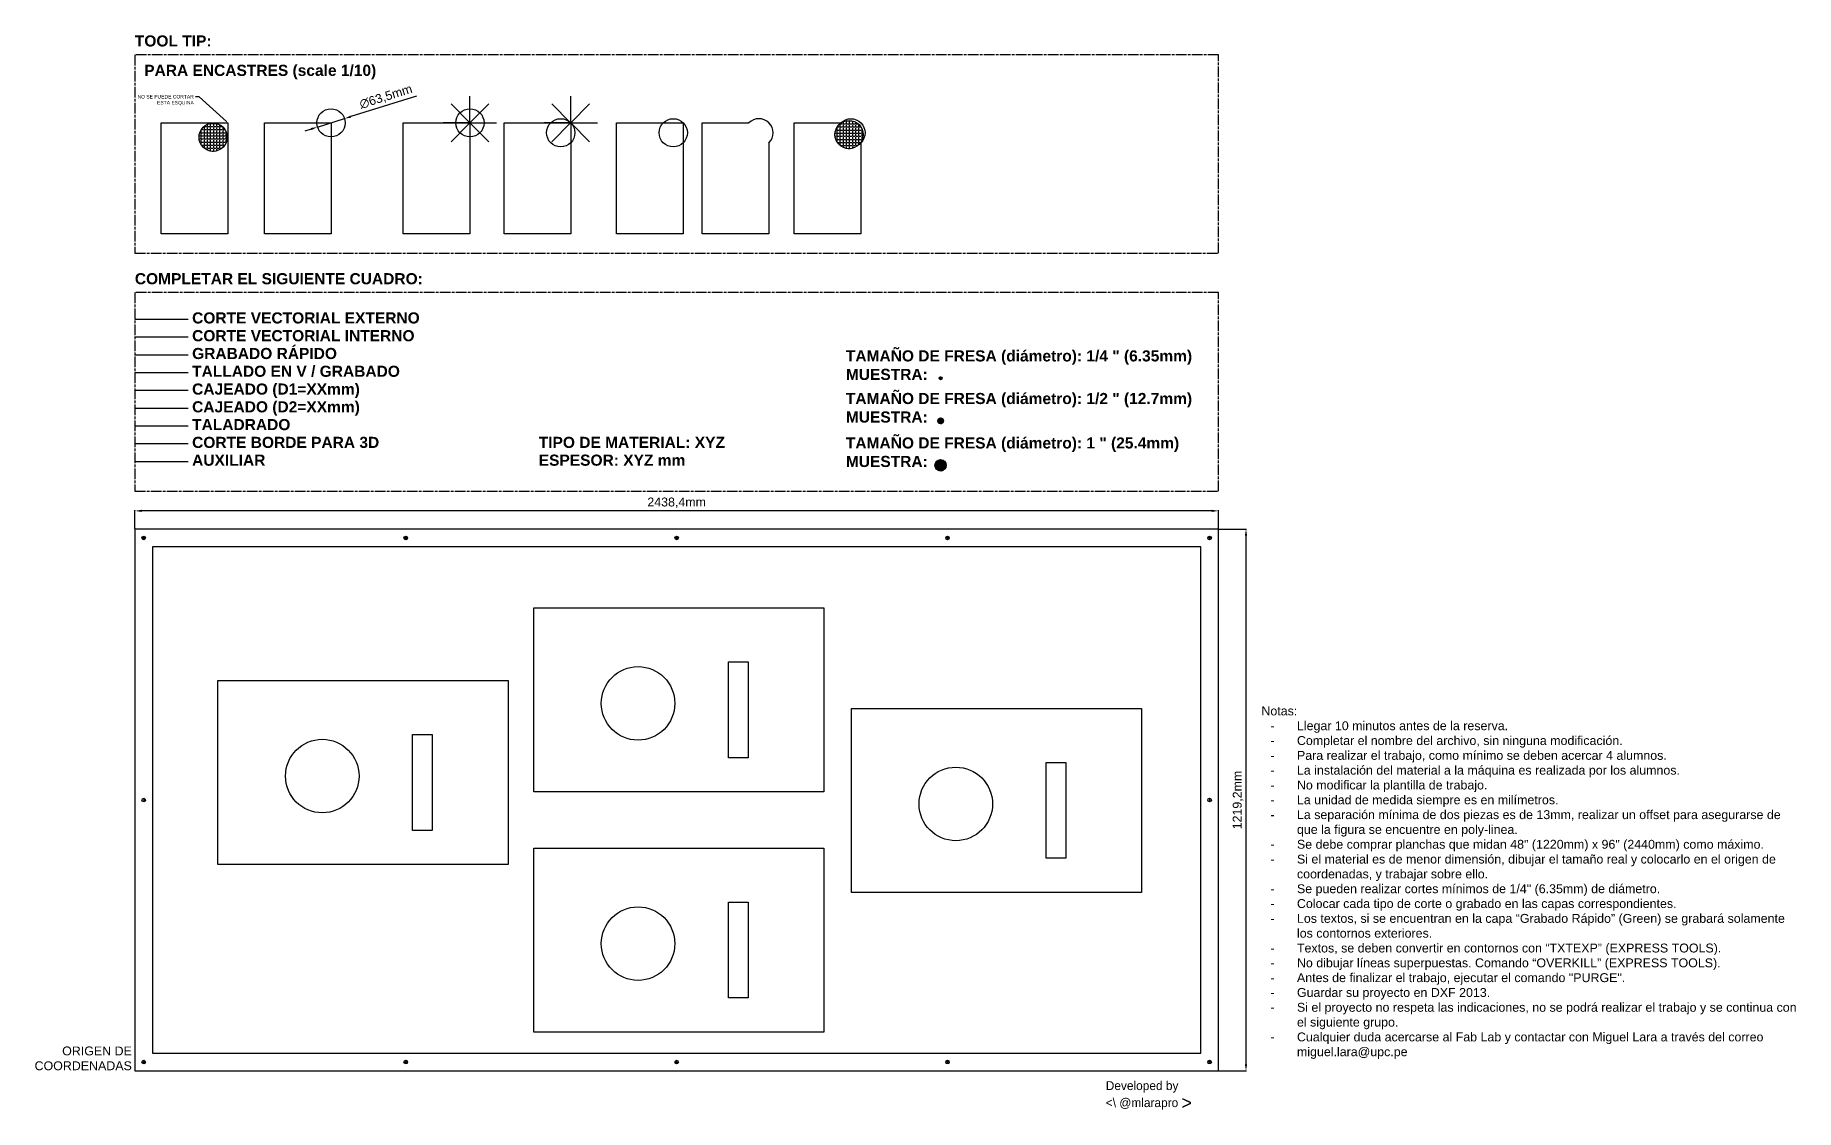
# Model space of a CAD drawing. Header units: millimetres. Extents: x -224 to 3738, y -87 to 2330.
import ezdxf
from ezdxf import colors
from ezdxf.entities.mleader import LeaderData, LeaderLine
from ezdxf.math import Vec2, Vec3

# ---------------------------------------------------------------- set-up
doc = ezdxf.new("R2010")
doc.units = ezdxf.units.MM
doc.linetypes.add('ACAD_ISO08W100', pattern=[36, 24, -3, 6, -3])
for name, color, linetype in [('Auxiliar', 6, 'Continuous'), ('Cajeado D1', 11, 'Continuous'), ('Cajeado D2', 31, 'Continuous'), ('Corte Borde para 3D', 120, 'Continuous'), ('Corte Vectorial Externo', 5, 'Continuous'), ('Corte Vectorial Interno', 1, 'Continuous'), ('Cotas', 50, 'Continuous'), ('Grabado Rápido', 4, 'Continuous'), ('Pernos de Sujeción', 81, 'Continuous'), ('Plano de Material', 15, 'Continuous'), ('Plano Disponible de Corte', 220, 'Continuous'), ('Taladrado', 171, 'Continuous'), ('Tallado en V - Grabado', 3, 'Continuous')]:
    doc.layers.add(name, color=color, linetype=linetype)
doc.styles.get("Standard").update_dxf_attribs({"font": 'arial.ttf'})
doc.dimstyles.new('ISO-25', dxfattribs={"dimtxt": 20, "dimasz": 15, "dimexe": 1.25, "dimexo": 0.625, "dimgap": 6, "dimtad": 1, "dimtxsty": 'Standard', "dimcen": 15, "dimadec": 0, "dimazin": 0, "dimtfac": 1, "dimtmove": 0, "dimatfit": 3, "dimfxl": 1, "dimarcsym": 0})
pattern_1 = [(0, (0, 43.22585), (0, 0.6985), [0.508, -0.1905]), (90, (0, 43.22585), (-0.6985, 0), [0.508, -0.1905])]

# ---------------------------------------------------------------- blocks, each defined once
blk = doc.blocks.new('*D1')
at = {"layer": 'Cotas', "color": 0, "lineweight": -2, "transparency": 16777216}
for p, q in [((0, 1219.8), (0, 1261.4)), ((2423.4, 1260.2), (15, 1260.2)), ((2438.4, 1219.8), (2438.4, 1261.4))]:
    blk.add_line(p, q, dxfattribs=at)
at = {"layer": 'Cotas', "color": 0, "transparency": 16777216}
for points in [[(15, 1262.7), (15, 1257.7), (0, 1260.2)], [(2423.4, 1262.7), (2423.4, 1257.7), (2438.4, 1260.2)]]:
    blk.add_solid(points, dxfattribs=at)
at = {"layer": 'Defpoints', "color": 0, "transparency": 16777216}
for p in [(0, 1260.2), (0, 1219.2), (2438.4, 1219.2)]:
    blk.add_point(p, dxfattribs=at)
at = {"layer": 'Cotas', "color": 0, "transparency": 16777216, "insert": (1219.2, 1278.2), "char_height": 20, "attachment_point": 5}
blk.add_mtext('2438,4mm', dxfattribs=at)
blk = doc.blocks.new('*D2')
at = {"layer": 'Cotas', "color": 0, "lineweight": -2, "transparency": 16777216}
for p, q in [((2439, 1219.2), (2501.6, 1219.2)), ((2500.4, 15), (2500.4, 1204.2)), ((2439, 0), (2501.6, 0))]:
    blk.add_line(p, q, dxfattribs=at)
at = {"layer": 'Cotas', "color": 0, "transparency": 16777216}
for points in [[(2497.9, 1204.2), (2502.9, 1204.2), (2500.4, 1219.2)], [(2497.9, 15), (2502.9, 15), (2500.4, 0)]]:
    blk.add_solid(points, dxfattribs=at)
at = {"layer": 'Defpoints', "color": 0, "transparency": 16777216}
for p in [(2438.4, 1219.2), (2500.4, 1219.2), (2438.4, 0)]:
    blk.add_point(p, dxfattribs=at)
at = {"layer": 'Cotas', "color": 0, "transparency": 16777216, "insert": (2482.4, 609.6), "char_height": 20, "attachment_point": 5, "rotation": 90}
blk.add_mtext('1219,2mm', dxfattribs=at)
blk = doc.blocks.new('*D3')
at = {"layer": 'Cotas', "color": 0, "lineweight": -2, "transparency": 16777216}
for p, q in [((633.5, 2193.3), (486.1, 2147.1)), ((411.1, 2123.7), (471.7, 2142.6)), ((396.8, 2119.2), (382.5, 2114.7))]:
    blk.add_line(p, q, dxfattribs=at)
at = {"layer": 'Cotas', "color": 0, "transparency": 16777216}
for points in [[(485.3, 2149.5), (486.8, 2144.7), (471.7, 2142.6)], [(396.1, 2121.6), (397.6, 2116.8), (411.1, 2123.7)]]:
    blk.add_solid(points, dxfattribs=at)
at = {"layer": 'Defpoints', "color": 0, "transparency": 16777216}
for p in [(471.7, 2142.6), (411.1, 2123.7)]:
    blk.add_point(p, dxfattribs=at)
at = {"layer": 'Cotas', "color": 0, "transparency": 16777216, "insert": (565.2, 2191.1), "char_height": 20, "attachment_point": 5, "rotation": 17.3819}
blk.add_mtext('∅63,5mm', dxfattribs=at)
blk = doc.blocks.new('*U4')
blk.add_line((0, -30), (0, 30))
blk = doc.blocks.new('*U5')
at = {"color": 0, "linetype": 'ByBlock', "lineweight": -2, "transparency": 16777216}
blk.add_blockref('*U4', (511.3, 2165.1), dxfattribs=at)
for p, rotation in [((490, 2156.3), 45.00000000000001), ((532.5, 2156.3), 314.9999999999999), ((481.3, 2135.1), 90), ((490, 2113.9), 134.9999999999999), ((511.3, 2105.1), 180), ((532.5, 2113.9), 225), ((541.3, 2135.1), 269.9999999999999)]:
    blk.add_blockref('*U4', p, dxfattribs=dict(at, rotation=rotation))
blk = doc.blocks.new('*U16')
blk.add_line((0, -30), (0, 30))
blk = doc.blocks.new('*U17')
at = {"color": 0, "linetype": 'ByBlock', "lineweight": -2, "transparency": 16777216}
blk.add_blockref('*U16', (511.3, 2165.1), dxfattribs=at)
for p, rotation in [((490, 2156.3), 45.00000000000001), ((532.5, 2156.3), 314.9999999999999), ((481.3, 2135.1), 90), ((490, 2113.9), 134.9999999999999), ((511.3, 2105.1), 180), ((532.5, 2113.9), 225), ((541.3, 2135.1), 269.9999999999999)]:
    blk.add_blockref('*U16', p, dxfattribs=dict(at, rotation=rotation))

msp = doc.modelspace()

# ---------------------------------------------------------------- hatches: boundary and pattern name
at = {"layer": 'Defpoints'}
h = msp.add_hatch(dxfattribs=at)
h.set_pattern_fill('ANGLE', color=256)
h.set_pattern_definition([(0, (-17955.646, -13053.498), (0, 6.985), [5.08, -1.905]), (90, (-17955.646, -13053.498), (-6.985, 0), [5.08, -1.905])])
h.paths.add_polyline_path([(144.394, 2100.705, 1), (207.894, 2100.705, 1)])
h = msp.add_hatch(dxfattribs=at)
h.set_pattern_fill('ANGLE', color=256)
h.set_pattern_definition([(0, (-16524.6835, -13047.4974), (0, 6.985), [5.08, -1.905]), (90, (-16524.6835, -13047.4974), (-6.985, 0), [5.08, -1.905])])
h.paths.add_polyline_path([(1575.357, 2106.706, 1), (1638.857, 2106.706, 1)])
h = msp.add_hatch(dxfattribs=at)
h.set_pattern_fill('ANGLE', color=256, scale=0.1)
h.set_pattern_definition(pattern_1)
h.paths.add_polyline_path([(1816.354, 1558.646, 1), (1810.004, 1558.646, 1)])
h = msp.add_hatch(dxfattribs=at)
h.set_pattern_fill('ANGLE', color=256, scale=0.1)
h.set_pattern_definition(pattern_1)
h.paths.add_polyline_path([(1806.829, 1462.776, 1), (1819.529, 1462.776, 1)])
h = msp.add_hatch(dxfattribs=at)
h.set_pattern_fill('ANGLE', color=256, scale=0.1)
h.set_pattern_definition(pattern_1)
h.paths.add_polyline_path([(1825.879, 1362.776, 1), (1800.479, 1362.776, 1)])

# ---------------------------------------------------------------- linework, layer by layer
for centre in [(441.446, 2133.138), (754.122, 2133.138), (958.26, 2110.687), (1211.643, 2110.687)]:
    msp.add_circle(centre, 31.75)
msp.add_arc((1404.371, 2110.687), 31.75, 315, 135)
at = {"layer": 'Auxiliar', "linetype": 'Continuous'}
msp.add_line((0, 1371.525), (120, 1371.525), dxfattribs=at)
at = {"layer": 'Cajeado D1', "linetype": 'Continuous'}
msp.add_line((0, 1531.525), (120, 1531.525), dxfattribs=at)
at = {"layer": 'Cajeado D2', "linetype": 'Continuous'}
msp.add_line((0, 1491.525), (120, 1491.525), dxfattribs=at)
at = {"layer": 'Cajeado D2'}
for points in [[(1335.603, 920.269), (1379.924, 920.269), (1379.924, 704.872), (1335.603, 704.872)], [(625.022, 756.702), (669.343, 756.702), (669.343, 541.306), (625.022, 541.306)], [(2050.602, 693.924), (2094.923, 693.924), (2094.923, 478.528), (2050.602, 478.528)], [(1335.615, 379.651), (1379.936, 379.651), (1379.936, 164.255), (1335.615, 164.255)]]:
    msp.add_lwpolyline(points, close=True, dxfattribs=at)
for centre in [(1132.338, 827.083), (421.757, 663.516), (1847.338, 600.738), (1132.35, 286.466)]:
    msp.add_circle(centre, 82.704, dxfattribs=at)
at = {"layer": 'Corte Borde para 3D', "linetype": 'Continuous'}
msp.add_line((0, 1411.525), (120, 1411.525), dxfattribs=at)
at = {"layer": 'Corte Vectorial Externo', "linetype": 'Continuous'}
msp.add_line((0, 1691.525), (120, 1691.525), dxfattribs=at)
at = {"layer": 'Corte Vectorial Externo'}
for points in [[(897.65, 1042.051), (1550.43, 1042.051), (1550.43, 628.156), (897.65, 628.156)], [(187.069, 878.484), (839.849, 878.484), (839.849, 464.589), (187.069, 464.589)], [(1612.649, 815.706), (2265.429, 815.706), (2265.429, 401.811), (1612.649, 401.811)], [(897.662, 501.433), (1550.442, 501.433), (1550.442, 87.538), (897.662, 87.538)]]:
    msp.add_lwpolyline(points, close=True, dxfattribs=at)
at = {"layer": 'Corte Vectorial Interno', "linetype": 'Continuous'}
msp.add_line((0, 1651.525), (120, 1651.525), dxfattribs=at)
at = {"layer": 'Corte Vectorial Interno'}
msp.add_lwpolyline([(1633.774, 2088.236), (1633.774, 1883.138), (1483.774, 1883.138), (1483.774, 2133.138), (1588.873, 2133.138, -1)], format="xyb", close=True, dxfattribs=at)
for points in [[(59.281, 2133.138), (209.281, 2133.138), (209.281, 1883.138), (59.281, 1883.138)], [(291.446, 2133.138), (441.446, 2133.138), (441.446, 1883.138), (291.446, 1883.138)], [(604.122, 2133.138), (754.122, 2133.138), (754.122, 1883.138), (604.122, 1883.138)], [(830.711, 2133.138), (980.711, 2133.138), (980.711, 1883.138), (830.711, 1883.138)], [(1084.093, 2133.138), (1234.093, 2133.138), (1234.093, 1883.138), (1084.093, 1883.138)]]:
    msp.add_lwpolyline(points, close=True, dxfattribs=at)
msp.add_lwpolyline([(1426.822, 2088.236), (1426.822, 1883.138), (1276.822, 1883.138), (1276.822, 2133.138), (1381.92, 2133.138)], dxfattribs=at)
at = {"layer": 'Defpoints', "linetype": 'ACAD_ISO08W100'}
for points in [[(0, 1839.599), (2438.4, 1839.599), (2438.4, 2286.382), (0, 2286.382)], [(0, 1304.658), (2438.4, 1304.658), (2438.4, 1751.441), (0, 1751.441)]]:
    msp.add_lwpolyline(points, close=True, dxfattribs=at)
at = {"layer": 'Defpoints'}
for centre, radius in [((176.144, 2100.705), 31.75), ((1607.107, 2106.706), 31.75), ((1813.179, 1558.646), 3.175), ((1813.179, 1462.776), 6.35), ((1813.179, 1362.776), 12.7)]:
    msp.add_circle(centre, radius, dxfattribs=at)
at = {"layer": 'Grabado Rápido', "linetype": 'Continuous'}
msp.add_line((0, 1611.525), (120, 1611.525), dxfattribs=at)
at = {"layer": 'Pernos de Sujeción'}
for p, q in [((16, 1199.2), (24, 1199.2)), ((20, 1203.2), (20, 1195.2)), ((605.6, 1199.2), (613.6, 1199.2)), ((609.6, 1203.2), (609.6, 1195.2)), ((1215.2, 1199.2), (1223.2, 1199.2)), ((1219.2, 1203.2), (1219.2, 1195.2)), ((1832.8, 1199.2), (1824.8, 1199.2)), ((1828.8, 1203.2), (1828.8, 1195.2)), ((2422.4, 1199.2), (2414.4, 1199.2)), ((2418.4, 1203.2), (2418.4, 1195.2)), ((20, 613.6), (20, 605.6)), ((2418.4, 613.6), (2418.4, 605.6)), ((16, 20), (24, 20)), ((20, 24), (20, 16)), ((605.6, 20), (613.6, 20)), ((609.6, 24), (609.6, 16)), ((1215.2, 20), (1223.2, 20)), ((1219.2, 16), (1219.2, 24)), ((1832.8, 20), (1824.8, 20)), ((1828.8, 24), (1828.8, 16)), ((2422.4, 20), (2414.4, 20)), ((2418.4, 24), (2418.4, 16))]:
    msp.add_line(p, q, dxfattribs=at)
for centre in [(20, 1199.2), (609.6, 1199.2), (1219.2, 1199.2), (1828.8, 1199.2), (2418.4, 1199.2), (20, 609.6), (2418.4, 609.6), (20, 20), (609.6, 20), (1219.2, 20), (1828.8, 20), (2418.4, 20)]:
    msp.add_circle(centre, 4, dxfattribs=at)
at = {"layer": 'Plano de Material'}
msp.add_lwpolyline([(2438.4, 0), (2438.4, 1219.2), (0, 1219.2), (0, 0)], close=True, dxfattribs=at)
at = {"layer": 'Plano Disponible de Corte'}
msp.add_lwpolyline([(2398.4, 40), (2398.4, 1179.2), (40, 1179.2), (40, 40)], close=True, dxfattribs=at)
at = {"layer": 'Taladrado', "linetype": 'Continuous'}
msp.add_line((0, 1451.525), (120, 1451.525), dxfattribs=at)
at = {"layer": 'Tallado en V - Grabado', "linetype": 'Continuous'}
msp.add_line((0, 1571.525), (120, 1571.525), dxfattribs=at)

# ---------------------------------------------------------------- block references
for name, p in [('*U5', (242.861, -1.957)), ('*U17', (469.45, -1.957))]:
    msp.add_blockref(name, p)

# ---------------------------------------------------------------- texts
at = {"attachment_point": 1}
for s, width, heights, insert, char_height in [('\\A1;Notas:\\P\\pi-60,l80,t80;-^ILlegar 10 minutos antes de la reserva.\\P-^ICompletar el nombre del archivo, sin ninguna modificación.\\P-^IPara realizar el trabajo, como mínimo se deben acercar 4 alumnos.\\P-^ILa instalación del material a la máquina es realizada por los alumnos.\\P-^INo modificar la plantilla de trabajo.\\P-^ILa unidad de medida siempre es en milímetros.\\P-^ILa separación mínima de dos piezas es de 13mm, realizar un offset para asegurarse de que la figura se encuentre en poly-linea.\\P-^ISe debe comprar planchas que midan 48" (1220mm) x 96" (2440mm) como máximo.\\P-^ISi el material es de menor dimensión, dibujar el tamaño real y colocarlo en el origen de coordenadas, y trabajar sobre ello.\\P-^ISe pueden realizar cortes mínimos de 1/4" (6.35mm) de diámetro.\\P-^IColocar cada tipo de corte o grabado en las capas correspondientes.\\P-^ILos textos, si se encuentran en la capa “Grabado Rápido” (Green) se grabará solamente los contornos exteriores.\\P-^ITextos, se deben convertir en contornos con “TXTEXP” (EXPRESS TOOLS).\\P-^INo dibujar líneas superpuestas. Comando “OVERKILL” (EXPRESS TOOLS).\\P-^IAntes de finalizar el trabajo, ejecutar el comando "PURGE".\\P-^IGuardar su proyecto en DXF 2013.\\P-^ISi el proyecto no respeta las indicaciones, no se podrá realizar el trabajo y se continua con el siguiente grupo.\\P-^ICualquier duda acercarse al Fab Lab y contactar con Miguel Lara a través del correo miguel.lara@upc.pe', 1211.67321, [0], (2535.052, 820.072), 20), ('\\A1;\\pi-2.02267,l80,t137.97733;ORIGEN DE\\P\\pi-64.12363,t75.87637;COORDENADAS', 231.92003, [0], (-241.501, 55.075), 20), ('\\A1;{\\Ftxt|c0;\\H0.66667x;Developed by\\P<\\\\ @mlarapro \\H1.5x;>}', 435.24258, [108.816], (2184.793, -22.917), 30)]:
    msp.add_mtext_dynamic_manual_height_columns(s, width=width, gutter_width=12.5, heights=heights, dxfattribs=dict(at, insert=insert, char_height=char_height))
at = {"layer": 'Auxiliar', "insert": (128.862, 1386.713), "char_height": 25, "attachment_point": 1}
msp.add_mtext_dynamic_manual_height_columns('\\A1;{\\fArial|b1|i0|c0|p34;AUXILIAR}', width=743.64385, gutter_width=12.5, heights=[0], dxfattribs=at)
at = {"layer": 'Cajeado D1', "insert": (128.862, 1546.713), "char_height": 25, "attachment_point": 1}
msp.add_mtext_dynamic_manual_height_columns('\\A1;{\\fArial|b1|i0|c0|p34;CAJEADO (D1=XXmm)}', width=743.64385, gutter_width=12.5, heights=[0], dxfattribs=at)
at = {"layer": 'Cajeado D2', "insert": (128.862, 1506.713), "char_height": 25, "attachment_point": 1}
msp.add_mtext_dynamic_manual_height_columns('\\A1;{\\fArial|b1|i0|c0|p34;CAJEADO (D2=XXmm)}', width=743.64385, gutter_width=12.5, heights=[0], dxfattribs=at)
at = {"layer": 'Corte Borde para 3D', "insert": (128.862, 1426.713), "char_height": 25, "attachment_point": 1}
msp.add_mtext_dynamic_manual_height_columns('\\A1;{\\fArial|b1|i0|c0|p34;CORTE BORDE PARA 3D}', width=743.64385, gutter_width=12.5, heights=[0], dxfattribs=at)
at = {"layer": 'Corte Vectorial Externo', "insert": (128.862, 1706.713), "char_height": 25, "attachment_point": 1}
msp.add_mtext_dynamic_manual_height_columns('\\A1;{\\fArial|b1|i0|c0|p34;CORTE VECTORIAL EXTERNO}', width=743.64385, gutter_width=12.5, heights=[0], dxfattribs=at)
at = {"layer": 'Corte Vectorial Interno', "insert": (128.862, 1666.713), "char_height": 25, "attachment_point": 1}
msp.add_mtext_dynamic_manual_height_columns('\\A1;{\\fArial|b1|i0|c0|p34;CORTE VECTORIAL INTERNO}', width=743.64385, gutter_width=12.5, heights=[0], dxfattribs=at)
at = {"layer": 'Defpoints', "char_height": 25, "attachment_point": 1}
for s, width, insert in [('\\A1;{\\fArial|b1|i0|c0|p34;TOOL TIP:}', 743.64385, (0, 2329.886)), ('\\A1;{\\fArial|b1|i0|c0|p34;PARA ENCASTRES (scale 1/10)}', 743.64385, (21.142, 2263.738)), ('\\A1;{\\fArial|b1|i0|c0|p34;COMPLETAR EL SIGUIENTE CUADRO:}', 743.64385, (0, 1794.945)), ('\\A1;{\\fArial|b1|i0|c0|p34;TAMAÑO DE FRESA (diámetro): 1/4 " (6.35mm)\\PMUESTRA:}', 822.95823, (1600.004, 1621.341)), ('\\A1;{\\fArial|b1|i0|c0|p34;TAMAÑO DE FRESA (diámetro): 1/2 " (12.7mm)\\PMUESTRA:}', 822.95823, (1600.004, 1525.471)), ('\\A1;{\\fArial|b1|i0|c0|p34;TIPO DE MATERIAL: XYZ}', 743.64385, (908.862, 1426.713)), ('\\A1;{\\fArial|b1|i0|c0|p34;TAMAÑO DE FRESA (diámetro): 1 " (25.4mm)\\PMUESTRA:}', 822.95823, (1600.004, 1425.471)), ('\\A1;{\\fArial|b1|i0|c0|p34;ESPESOR: XYZ mm}', 743.64385, (908.862, 1386.713))]:
    msp.add_mtext_dynamic_manual_height_columns(s, width=width, gutter_width=12.5, heights=[0], dxfattribs=dict(at, insert=insert))
at = {"layer": 'Grabado Rápido', "insert": (128.862, 1626.713), "char_height": 25, "attachment_point": 1}
msp.add_mtext_dynamic_manual_height_columns('\\A1;{\\fArial|b1|i0|c0|p34;GRABADO RÁPIDO}', width=743.64385, gutter_width=12.5, heights=[0], dxfattribs=at)
at = {"layer": 'Taladrado', "insert": (128.862, 1466.713), "char_height": 25, "attachment_point": 1}
msp.add_mtext_dynamic_manual_height_columns('\\A1;{\\fArial|b1|i0|c0|p34;TALADRADO}', width=743.64385, gutter_width=12.5, heights=[0], dxfattribs=at)
at = {"layer": 'Tallado en V - Grabado', "insert": (128.862, 1586.713), "char_height": 25, "attachment_point": 1}
msp.add_mtext_dynamic_manual_height_columns('\\A1;{\\fArial|b1|i0|c0|p34;TALLADO EN V / GRABADO}', width=743.64385, gutter_width=12.5, heights=[0], dxfattribs=at)

# ---------------------------------------------------------------- dimensions: what is measured, and where the dimension line sits
at = {"layer": 'Cotas'}
dim = msp.add_diameter_dim_2p(p1=(411.146, 2123.653), p2=(471.746, 2142.623), dimstyle='ISO-25', override={"dimpost": 'mm'}, dxfattribs=at)
dim.commit()
dim.dimension.update_dxf_attribs({"geometry": '*D3', "text_midpoint": (570.671, 2173.59), "dimtype": 163})
dim = msp.add_linear_dim(base=(0, 1260.183), p1=(2438.4, 1219.2), p2=(0, 1219.2), dimstyle='ISO-25', override={"dimpost": 'mm'}, dxfattribs=at)
dim.commit()
dim.dimension.update_dxf_attribs({"geometry": '*D1', "text_midpoint": (1219.2, 1278.202)})
dim = msp.add_aligned_dim(p1=(2438.4, 0), p2=(2438.4, 1219.2), distance=-61.986, dimstyle='ISO-25', override={"dimpost": 'mm'}, dxfattribs=at)
dim.commit()
dim.dimension.update_dxf_attribs({"geometry": '*D2', "text_midpoint": (2482.367, 609.6)})

# ---------------------------------------------------------------- leaders
ml = msp.add_multileader_mtext('Standard')
ml.set_content('NO SE PUEDE CORTAR \\PESTA ESQUINA', color=256)
ml.set_leader_properties()
ml.build(insert=Vec2(0, 0))
ctx = ml.context
ctx.base_point, ctx.char_height, ctx.landing_gap_size, ctx.plane_origin = Vec3(2.94, 2191.562), 8, 4, Vec3(209.281, 2133.138)
ctx.text_align_type = 2
notes = []
notes.append((ctx, [(0, (1, 1, 0), (144.626, 2191.562), (-1, 0), 8, [(0, [(209.281, 2133.138)], 0, [])])]))
ctx.mtext.insert, ctx.mtext.alignment, ctx.mtext.flow_direction = Vec3(132.626, 2195.873), 3, 5
for ctx, leaders in notes:
    for number, flags, end, landing, length, lines in leaders:
        leader = LeaderData()
        leader.index, (leader.has_last_leader_line, leader.has_dogleg_vector, leader.attachment_direction) = number, flags
        leader.last_leader_point, leader.dogleg_vector, leader.dogleg_length = Vec3(end), Vec3(landing), length
        for number, points, colour, breaks in lines:
            line = LeaderLine()
            line.index, line.vertices, line.color, line.breaks = number, Vec3.list(points), colors.encode_raw_color(colour), breaks
            leader.lines.append(line)
        ctx.leaders.append(leader)

doc.saveas('drawing.dxf')
